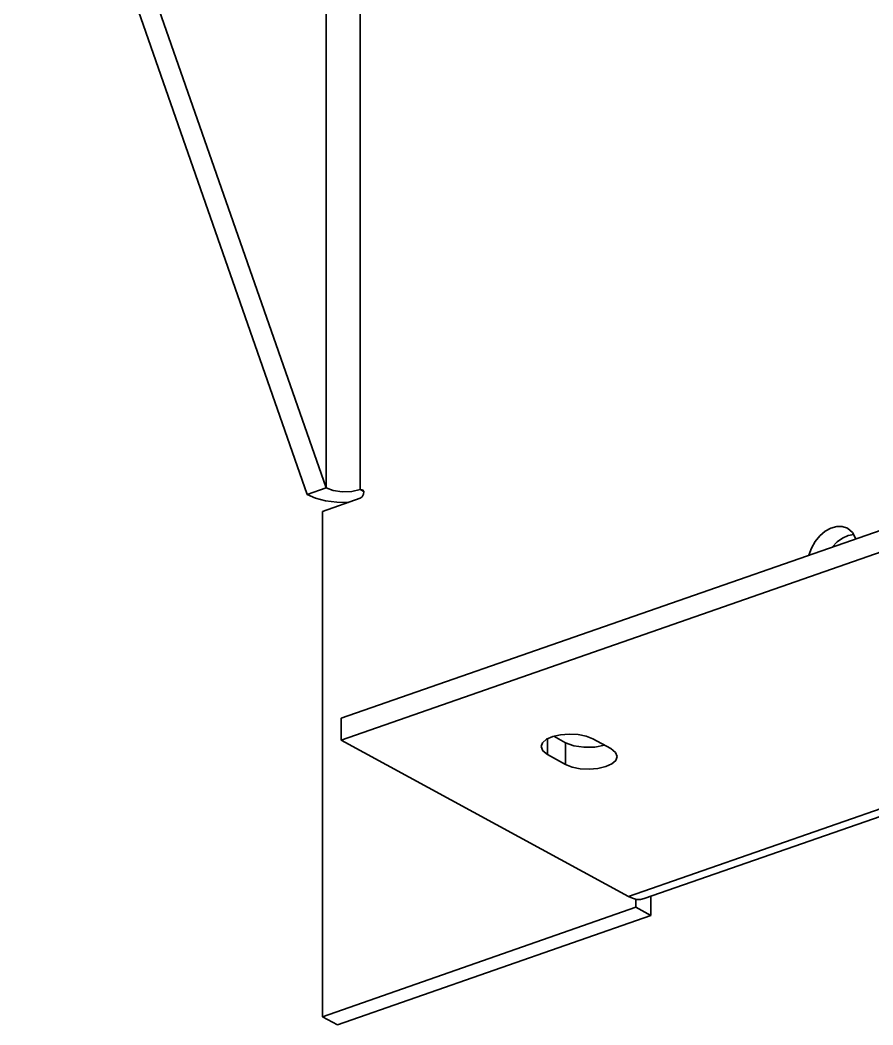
# Model space of a CAD drawing. Header units: millimetres. Extents: x 0 to 420, y 0 to 297.
# Drawn here: x 247.66 to 265.29, y 146.75 to 167.52 of the extents above; entities that cross this region are included whole.
import ezdxf

# ---------------------------------------------------------------- set-up
doc = ezdxf.new("R2010")
doc.units = ezdxf.units.MM

msp = doc.modelspace()

# ---------------------------------------------------------------- linework, layer by layer
at = {"color": 1, "lineweight": 35}
for p, q in [((353.585, 187.698), (254.299, 153.087)), ((353.585, 187.248), (254.299, 152.637)), ((358.996, 183.833), (260.234, 149.404)), ((260.563, 149.36), (359.325, 183.789)), ((253.987, 181.429), (253.987, 157.847)), ((254.689, 157.813), (254.689, 181.395)), ((253.596, 157.711), (247.662, 174.715)), ((248.052, 174.851), (253.987, 157.847)), ((253.987, 157.847), (253.596, 157.711)), ((253.987, 157.847), (254.136, 157.792)), ((253.768, 157.638), (253.596, 157.711)), ((253.976, 157.584), (253.768, 157.638)), ((253.909, 157.361), (254.689, 157.633)), ((254.136, 157.792), (254.322, 157.767)), ((254.322, 157.767), (254.516, 157.774)), ((254.516, 157.774), (254.689, 157.813)), ((254.737, 157.811), (254.689, 157.813)), ((254.689, 157.813), (254.765, 157.772)), ((254.689, 157.633), (254.735, 157.666)), ((254.735, 157.666), (254.763, 157.72)), ((254.764, 157.775), (254.737, 157.811)), ((254.763, 157.72), (254.764, 157.775)), ((254.206, 157.554), (253.976, 157.584)), ((254.447, 157.549), (254.206, 157.554)), ((253.909, 146.92), (253.909, 157.361)), ((264.42, 157.019), (264.301, 156.952)), ((264.541, 157.053), (264.42, 157.019)), ((264.657, 157.052), (264.541, 157.053)), ((264.761, 157.016), (264.657, 157.052)), ((264.866, 156.927), (264.761, 157.016)), ((264.19, 156.857), (264.094, 156.738)), ((264.301, 156.952), (264.19, 156.857)), ((264.548, 156.731), (264.66, 156.812)), ((264.66, 156.812), (264.777, 156.865)), ((264.777, 156.865), (264.893, 156.886)), ((264.933, 156.794), (264.866, 156.927)), ((264.018, 156.602), (263.967, 156.457)), ((264.094, 156.738), (264.018, 156.602)), ((264.448, 156.625), (264.548, 156.731)), ((254.299, 153.087), (254.299, 152.637)), ((254.299, 152.637), (260.234, 149.404)), ((258.542, 152.652), (258.459, 152.58)), ((258.67, 152.709), (258.542, 152.652)), ((258.563, 152.337), (258.563, 152.664)), ((258.833, 152.747), (258.67, 152.709)), ((258.937, 152.583), (258.693, 152.716)), ((259.014, 152.762), (258.833, 152.747)), ((259.197, 152.752), (259.014, 152.762)), ((259.364, 152.718), (259.197, 152.752)), ((259.5, 152.664), (259.364, 152.718)), ((259.874, 152.46), (259.5, 152.664)), ((258.459, 152.58), (258.431, 152.501)), ((258.431, 152.501), (258.465, 152.414)), ((259.107, 152.52), (258.937, 152.583)), ((258.937, 152.133), (258.937, 152.583)), ((259.317, 152.488), (259.107, 152.52)), ((259.54, 152.492), (259.317, 152.488)), ((259.744, 152.531), (259.54, 152.492)), ((259.972, 152.383), (259.874, 152.46)), ((258.465, 152.414), (258.563, 152.337)), ((258.563, 152.337), (258.937, 152.133)), ((260.006, 152.296), (259.972, 152.383)), ((259.978, 152.217), (260.006, 152.296)), ((258.937, 152.133), (259.073, 152.079)), ((259.073, 152.079), (259.241, 152.045)), ((259.241, 152.045), (259.423, 152.035)), ((259.423, 152.035), (259.605, 152.05)), ((259.605, 152.05), (259.767, 152.088)), ((259.767, 152.088), (259.895, 152.145)), ((259.895, 152.145), (259.978, 152.217)), ((260.234, 149.404), (260.32, 149.366)), ((260.32, 149.366), (260.405, 149.345)), ((260.39, 149.348), (260.39, 149.18)), ((260.405, 149.345), (260.486, 149.343)), ((260.486, 149.343), (260.563, 149.36)), ((260.702, 149.009), (260.702, 149.409)), ((260.39, 149.18), (253.909, 146.92)), ((260.39, 149.18), (260.702, 149.009)), ((260.702, 149.009), (254.221, 146.75)), ((253.909, 146.92), (254.221, 146.75))]:
    msp.add_line(p, q, dxfattribs=at)

doc.saveas('drawing.dxf')
